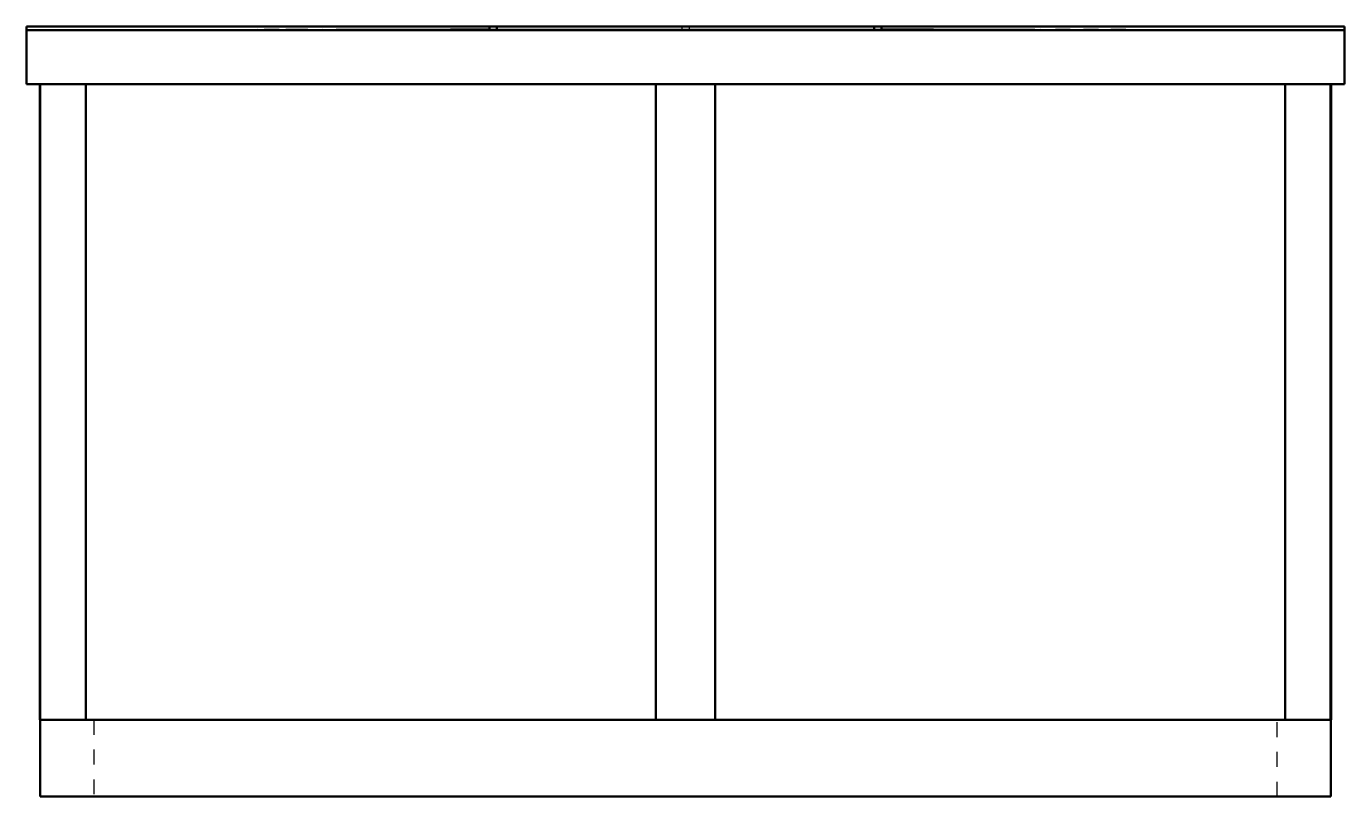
# Model space of a CAD drawing. Header units: inches. Extents: x -44.3 to 44.2, y 1 to 52.7.
import ezdxf

# ---------------------------------------------------------------- set-up
doc = ezdxf.new("R2010")
doc.units = ezdxf.units.IN
doc.header["$MEASUREMENT"] = 0
doc.linetypes.add('Dashed', pattern=[2, 1, -1])
for name, color, linetype, lineweight in [('AM_0', 7, 'Continuous', 50), ('AM_4', 3, 'Continuous', 25), ('AM_9', 6, 'Dashed', 25)]:
    doc.layers.add(name, color=color, linetype=linetype, lineweight=lineweight)

# ---------------------------------------------------------------- blocks, each defined once
blk = doc.blocks.new('1_DSG1803DH00001S_PART18_0_in_DSG1803DH00001S_2')
at = {"layer": 'AM_0'}
for p, q in [((-43.313, 6.156), (-40.25, 6.156)), ((-43.313, 6.156), (-43.313, 1)), ((-2, 6.156), (2, 6.156)), ((40.25, 6.156), (43.313, 6.156)), ((43.313, 1), (43.313, 6.156)), ((43.313, 1), (-43.313, 1))]:
    blk.add_line(p, q, dxfattribs=at)
at = {"layer": 'AM_9'}
for p, q in [((-39.711, 6.156), (-39.711, 1)), ((39.711, 1), (39.711, 6.156))]:
    blk.add_line(p, q, dxfattribs=at)
blk = doc.blocks.new('2_DSG1803DH00001S_PART17_0_in_DSG1803DH00001S_2')
at = {"layer": 'AM_0'}
for p, q in [((-43.313, 48.82), (-43.313, 6.156)), ((43.312, 48.82), (43.312, 6.156)), ((-40.25, 6.156), (-43.313, 6.156)), ((2, 6.156), (-2, 6.156)), ((43.312, 6.156), (40.25, 6.156))]:
    blk.add_line(p, q, dxfattribs=at)
blk = doc.blocks.new('3_DSG1803DH00001S_PART16_0_in_DSG1803DH00001S_2')
at = {"layer": 'AM_0'}
for p, q in [((-44.25, 52.438), (44.25, 52.438)), ((-44.25, 52.438), (-44.25, 48.82)), ((44.25, 52.438), (44.25, 48.82)), ((44.25, 48.82), (-44.25, 48.82))]:
    blk.add_line(p, q, dxfattribs=at)
blk = doc.blocks.new('4_DSG1803DH00001S_PART15_0_in_DSG1803DH00001S_2')
at = {"layer": 'AM_0'}
for p in [(43.344, 48.82), (43.312, 6.156)]:
    blk.add_line(p, (43.344, 6.156), dxfattribs=at)
blk = doc.blocks.new('5_DSG1803DH00001S_PART13_0_in_DSG1803DH00001S_2')
at = {"layer": 'AM_0'}
for q in [(-43.344, 48.82), (-43.313, 6.156)]:
    blk.add_line((-43.344, 6.156), q, dxfattribs=at)
blk = doc.blocks.new('6_DSG1803DH00001S_PART11_0_in_DSG1803DH00001S_2')
at = {"layer": 'AM_9'}
for p, q in [((-0.25, 52.6875), (-0.25, 52.4375)), ((0.25, 52.6875), (0.25, 52.4375))]:
    blk.add_line(p, q, dxfattribs=at)
blk = doc.blocks.new('7_DSG1803DH00001S_PART10_0_in_DSG1803DH00001S_2')
at = {"layer": 'AM_0'}
for p, q in [((-44.25, 52.688), (-13.167, 52.688)), ((-44.25, 52.688), (-44.25, 52.438)), ((-12.667, 52.688), (12.667, 52.688)), ((13.167, 52.688), (44.25, 52.688)), ((44.25, 52.438), (44.25, 52.688))]:
    blk.add_line(p, q, dxfattribs=at)
blk = doc.blocks.new('8_DSG1803DH00001S_PART9_0_in_DSG1803DH00001S_2')
at = {"layer": 'AM_0'}
blk.add_line((12.666, 52.469), (4.629, 52.458), dxfattribs=at)
for points in [[(23.909, 52.439), (23.864, 52.441), (23.705, 52.444), (23.443, 52.447), (23.079, 52.449), (22.556, 52.453), (21.916, 52.455), (21.168, 52.458), (20.32, 52.461), (19.382, 52.463), (18.367, 52.465), (16.643, 52.467), (14.808, 52.468), (13.168, 52.469)], [(23.917, 52.438), (23.917, 52.438), (23.916, 52.438), (23.915, 52.438), (23.913, 52.438), (23.909, 52.439)]]:
    blk.add_lwpolyline(points, dxfattribs=at)
at = {"layer": 'AM_9'}
for p, q in [((13.168, 52.469), (12.666, 52.469)), ((12.917, 52.469), (12.917, 52.438))]:
    blk.add_line(p, q, dxfattribs=at)
blk.add_lwpolyline([(4.629, 52.458), (4.53, 52.458), (3.838, 52.455), (3.244, 52.452), (2.754, 52.449), (2.39, 52.447), (2.128, 52.444), (1.97, 52.441), (1.92, 52.438), (1.918, 52.438), (1.917, 52.438), (1.917, 52.438), (1.917, 52.438)], dxfattribs=at)
blk = doc.blocks.new('9_DSG1803DH00001S_PART8_0_in_DSG1803DH00001S_2')
at = {"layer": 'AM_0'}
blk.add_line((-4.629, 52.458), (-12.665, 52.469), dxfattribs=at)
blk.add_lwpolyline([(-13.167, 52.469), (-14.364, 52.468), (-15.786, 52.468), (-17.158, 52.466), (-18.457, 52.464), (-19.659, 52.462), (-20.522, 52.46), (-21.304, 52.458), (-21.995, 52.455), (-22.589, 52.452), (-23.079, 52.449), (-23.443, 52.447), (-23.705, 52.444), (-23.864, 52.441), (-23.913, 52.438), (-23.916, 52.438), (-23.916, 52.438), (-23.917, 52.438), (-23.917, 52.438)], dxfattribs=at)
at = {"layer": 'AM_9'}
for p, q in [((-12.665, 52.469), (-13.167, 52.469)), ((-12.917, 52.469), (-12.917, 52.438))]:
    blk.add_line(p, q, dxfattribs=at)
for points in [[(-1.925, 52.439), (-1.97, 52.441), (-2.128, 52.444), (-2.39, 52.447), (-2.754, 52.449), (-3.277, 52.453), (-3.917, 52.455), (-4.629, 52.458)], [(-1.917, 52.438), (-1.917, 52.438), (-1.917, 52.438), (-1.918, 52.438), (-1.92, 52.438), (-1.925, 52.439)]]:
    blk.add_lwpolyline(points, dxfattribs=at)
blk = doc.blocks.new('10_DSG1803DH00001S_PART7_0_in_DSG1803DH00001S_2')
at = {"layer": 'AM_4'}
blk.add_line((25.833, 52.464), (25.833, 52.438), dxfattribs=at)
at = {"layer": 'AM_9'}
for q in [(19.39, 52.463), (25.833, 52.464)]:
    blk.add_line((25.833, 52.469), q, dxfattribs=at)
for points in [[(14.841, 52.439), (14.837, 52.438), (14.834, 52.438), (14.834, 52.438), (14.833, 52.438), (14.833, 52.438)], [(19.39, 52.463), (19.091, 52.462), (18.228, 52.46), (17.446, 52.458), (16.755, 52.455), (16.161, 52.452), (15.671, 52.449), (15.307, 52.447), (15.045, 52.444), (14.886, 52.441), (14.841, 52.439)], [(36.833, 52.438), (36.833, 52.438), (36.833, 52.438), (36.832, 52.438), (36.83, 52.438), (36.78, 52.441), (36.622, 52.444), (36.36, 52.447), (35.996, 52.449), (35.473, 52.453), (34.833, 52.455), (34.085, 52.458), (33.236, 52.461), (32.299, 52.463), (31.283, 52.465), (29.559, 52.467), (27.724, 52.468), (25.833, 52.469)]]:
    blk.add_lwpolyline(points, dxfattribs=at)
blk = doc.blocks.new('11_DSG1803DH00001S_PART6_0_in_DSG1803DH00001S_2')
at = {"layer": 'AM_4'}
blk.add_line((-25.833, 52.438), (-25.833, 52.464), dxfattribs=at)
at = {"layer": 'AM_9'}
for p in [(-25.833, 52.464), (-19.36, 52.463)]:
    blk.add_line(p, (-25.833, 52.469), dxfattribs=at)
for points in [[(-36.825, 52.439), (-36.83, 52.438), (-36.832, 52.438), (-36.833, 52.438), (-36.833, 52.438), (-36.833, 52.438)], [(-25.833, 52.469), (-27.28, 52.468), (-28.702, 52.468), (-30.075, 52.466), (-31.373, 52.464), (-32.575, 52.462), (-33.439, 52.46), (-34.22, 52.458), (-34.912, 52.455), (-35.506, 52.452), (-35.996, 52.449), (-36.36, 52.447), (-36.622, 52.444), (-36.78, 52.441), (-36.825, 52.439)], [(-14.833, 52.438), (-14.833, 52.438), (-14.834, 52.438), (-14.835, 52.438), (-14.837, 52.438), (-14.886, 52.441), (-15.045, 52.444), (-15.307, 52.447), (-15.671, 52.449), (-16.194, 52.453), (-16.834, 52.455), (-17.582, 52.458), (-18.43, 52.461), (-19.36, 52.463)]]:
    blk.add_lwpolyline(points, dxfattribs=at)
blk = doc.blocks.new('12_DSG1803DH00001S_PART5_0_in_DSG1803DH00001S_2')
at = {"layer": 'AM_0'}
blk.add_line((6.473, 52.463), (-6.444, 52.463), dxfattribs=at)
at = {"layer": 'AM_4'}
blk.add_line((0, 52.438), (0, 52.469), dxfattribs=at)
at = {"layer": 'AM_9'}
for p, q in [((-6.444, 52.463), (-8.288, 52.458)), ((8.288, 52.458), (6.473, 52.463))]:
    blk.add_line(p, q, dxfattribs=at)
for points in [[(-10.997, 52.438), (-10.999, 52.438), (-11, 52.438), (-11, 52.438), (-11, 52.438)], [(-8.288, 52.458), (-8.387, 52.458), (-9.078, 52.455), (-9.672, 52.452), (-10.163, 52.449), (-10.526, 52.447), (-10.789, 52.444), (-10.947, 52.441), (-10.997, 52.438)], [(10.992, 52.439), (10.947, 52.441), (10.789, 52.444), (10.526, 52.447), (10.163, 52.449), (9.639, 52.453), (9, 52.455), (8.288, 52.458)], [(11, 52.438), (11, 52.438), (11, 52.438), (10.999, 52.438), (10.997, 52.438), (10.992, 52.439)]]:
    blk.add_lwpolyline(points, dxfattribs=at)
blk = doc.blocks.new('13_DSG1803DH00001S_PART4_0_in_DSG1803DH00001S_2')
at = {"layer": 'AM_0'}
for p, q in [((2, 48.82), (2, 6.156)), ((40.25, 6.156), (40.25, 48.82)), ((2, 6.156), (40.25, 6.156))]:
    blk.add_line(p, q, dxfattribs=at)
blk = doc.blocks.new('14_DSG1803DH00001S_PART3_0_in_DSG1803DH00001S_2')
at = {"layer": 'AM_0'}
for p, q in [((-40.25, 48.82), (-40.25, 6.156)), ((-2, 6.156), (-2, 48.82)), ((-40.25, 6.156), (-2, 6.156))]:
    blk.add_line(p, q, dxfattribs=at)
blk = doc.blocks.new('15_DSG1803DH00001S_PART2_0_in_DSG1803DH00001S_2')
at = {"layer": 'AM_0'}
for p, q in [((-13.167, 52.688), (-12.667, 52.688)), ((-13.167, 52.688), (-13.167, 52.438)), ((-12.667, 52.438), (-13.167, 52.438)), ((-12.667, 52.438), (-12.667, 52.688))]:
    blk.add_line(p, q, dxfattribs=at)
blk = doc.blocks.new('16_DSG1803DH00001S_PART1_0_in_DSG1803DH00001S_2')
at = {"layer": 'AM_0'}
for p, q in [((12.667, 52.688), (13.167, 52.688)), ((12.667, 52.688), (12.667, 52.438)), ((13.167, 52.438), (12.667, 52.438)), ((13.167, 52.438), (13.167, 52.688))]:
    blk.add_line(p, q, dxfattribs=at)

msp = doc.modelspace()

# ---------------------------------------------------------------- block references
for name in ['7_DSG1803DH00001S_PART10_0_in_DSG1803DH00001S_2', '3_DSG1803DH00001S_PART16_0_in_DSG1803DH00001S_2', '11_DSG1803DH00001S_PART6_0_in_DSG1803DH00001S_2', '9_DSG1803DH00001S_PART8_0_in_DSG1803DH00001S_2', '15_DSG1803DH00001S_PART2_0_in_DSG1803DH00001S_2', '12_DSG1803DH00001S_PART5_0_in_DSG1803DH00001S_2', '6_DSG1803DH00001S_PART11_0_in_DSG1803DH00001S_2', '8_DSG1803DH00001S_PART9_0_in_DSG1803DH00001S_2', '16_DSG1803DH00001S_PART1_0_in_DSG1803DH00001S_2', '10_DSG1803DH00001S_PART7_0_in_DSG1803DH00001S_2', '5_DSG1803DH00001S_PART13_0_in_DSG1803DH00001S_2', '2_DSG1803DH00001S_PART17_0_in_DSG1803DH00001S_2', '14_DSG1803DH00001S_PART3_0_in_DSG1803DH00001S_2', '13_DSG1803DH00001S_PART4_0_in_DSG1803DH00001S_2', '4_DSG1803DH00001S_PART15_0_in_DSG1803DH00001S_2', '1_DSG1803DH00001S_PART18_0_in_DSG1803DH00001S_2']:
    msp.add_blockref(name, (0, 0))

doc.saveas('drawing.dxf')
